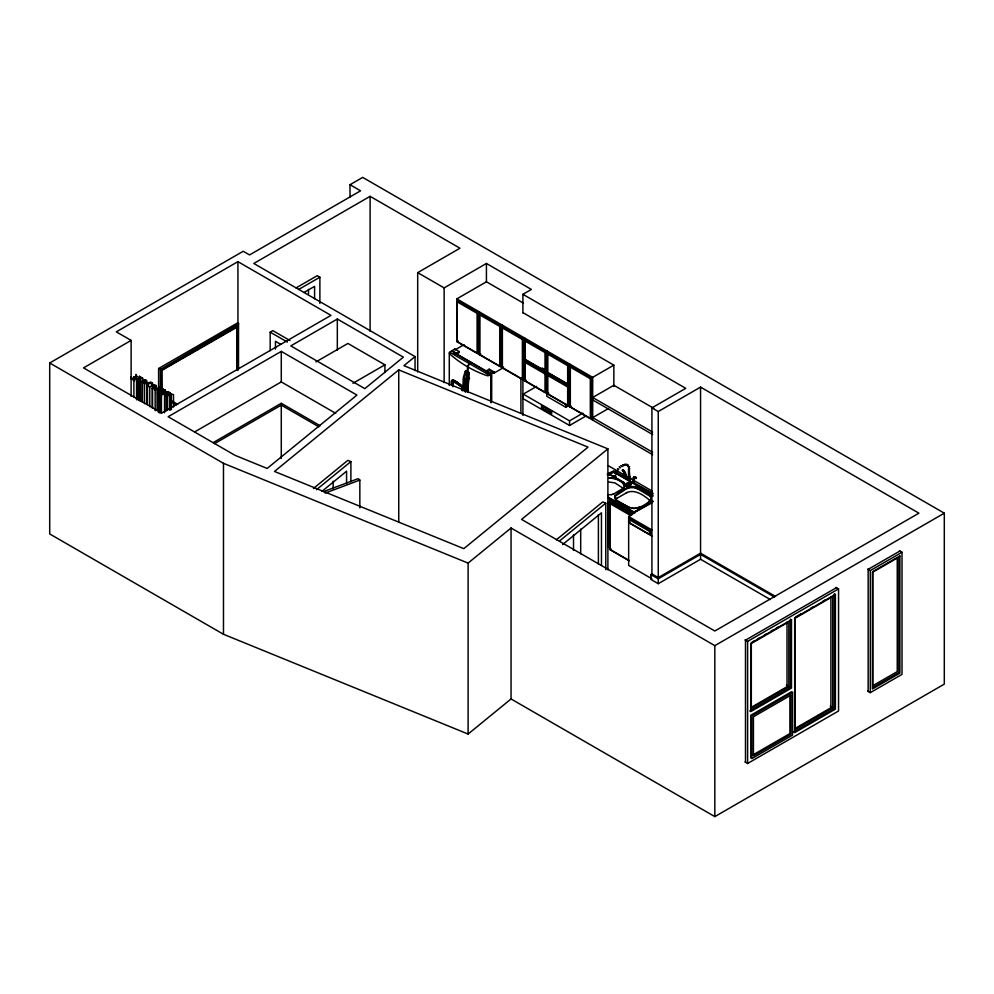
<?xml version="1.0" encoding="UTF-8"?>
<svg xmlns="http://www.w3.org/2000/svg" width="994" height="994" viewBox="0 0 994 994"><rect width="100%" height="100%" fill="white"/><g stroke="black" fill="none" stroke-linecap="round" stroke-linejoin="round"><path stroke-width="1.49" d="M628.506 477.095L628.519 468.969L629.177 468.547L629.823 477.083L628.506 477.095L629.823 477.083M464.322 380.913L464.447 391.549M462.968 390.692L463.117 380.205A22.589 12.711 -58.8 0 1 463.552 376.788L465.254 371.284M465.689 392.27L465.838 381.783A22.589 12.711 -58.8 0 1 466.273 378.366C472.312 359.306 466.708 390.878 468.199 392.531M465.478 390.953L465.391 380.404L466.894 377.074L466.124 370.513L466.745 371.383M137.607 399.7L137.607 379.708L139.458 376.316L142.664 378.279L139.607 379.298L138.949 380.801L140.887 381.435L144.863 379.82L146.54 380.255L146.64 381.41L142.415 382.342L144.528 383.709L150.877 382.094L152.517 383.224L147.833 383.833L146.789 384.367L147.037 385.337L149.771 386.741L154.02 384.765L156.145 385.523L156.369 386.517L152.306 388.132L155.151 389.25L159.624 387.523L161.09 389.076C155.772 390.704 161.04 393.425 162.171 389.064L165.339 390.07L165.339 394.68M452.022 385.51C446.989 373.57 465.254 385.361 461.676 390.282M468.646 372.464L468.808 373.309M449.288 385.498L449.288 353.044L451.475 350.957L471.081 362.276L469.069 363.431L467.478 366.736L467.478 377.509M624.804 476.946C622.256 479.071 627.214 470.721 622.766 469.715M632.78 481.419L631.724 482.264L633.054 480.45L632.544 482.289L632.557 481.494M636.297 478.474C633.377 477.592 633.886 478.984 634.408 482.264C632.221 484.413 632.843 478.698 633.34 477.48C642.049 477.108 629.649 478.027 633.439 482.823M622.753 469.503C620.865 471.094 627.835 473.392 624.903 476.772M636.185 478.437L635.588 477.132L633.886 476.785M166.806 410.634L166.843 394.929L170.136 392.754L168.433 391.872L167.004 391.86L166.16 393.723L166.16 410.646M624.394 477.319C626.804 474.063 622.716 481.444 624.046 472.287C618.417 467.031 628.283 472.051 625.512 476.673M165.141 395.711L165.339 390.07M634.483 481.854L633.551 477.058M634.483 481.928L633.526 482.898M170.421 409.739L170.421 395.898L171.378 394.059L173.515 394.693L173.515 406.993M624.319 487.11C624.12 481.009 614.379 477.828 608.75 478.126M630.184 480.686L628.568 480.326L627.91 477.679M627.984 478.251L630.059 477.393L629.935 476.66M627.015 483.556L627.003 484.413M627.462 483.879L627.525 483.432A1.764 1.019 0 0 1 628.63 482.848M631.401 483.854L631.314 484.376A2.311 1.329 0 0 1 629.711 485.296L628.556 485.308A2.311 1.329 0 0 1 626.841 484.339M614.23 477.07C618.479 477.629 611.434 477.841 615 477.841M630.432 478.437A1.354 0.783 0 0 1 629.488 478.971L628.817 478.984A1.267 0.733 0 0 1 627.897 478.449L627.91 477.654M627.798 478.002A1.354 0.783 0 0 0 628.792 478.599L629.488 478.586A1.354 0.783 0 0 0 630.432 478.039L629.562 477.132M625.052 477.853L625.661 478.574M626.605 477.617L626.295 476.611L625.611 477.716M632.507 481.618L633.936 481.543M629.823 468.919L628.556 469.118M466.087 371.756L464.62 377.409A22.589 13.369 -61.3 0 0 464.322 380.901M468.808 373.334L467.342 378.975A22.589 13.369 -61.3 0 0 467.043 382.466L467.143 390.468M466.087 371.744L466.447 370.638M467.901 374.676L467.901 366.985L469.479 363.667L471.491 362.512L491.098 373.831L491.098 402.756M161.426 412.746L161.426 392.754L165.141 391.089M625.909 477.58L625.909 476.747L625.114 477.207M465.267 371.259L466.323 370.551M614.777 477.008L614.019 478.039L615.373 477.779M491.098 373.831L488.178 375.856L486.712 375.546A165.75 134.165 -72.9 0 1 469.354 367.805L467.901 366.985M632.433 481.444L633.389 481.295M615.361 499.994L617.473 497.919M625.325 477.17L625.648 477.865L624.94 477.716M632.681 482.127L653.108 493.409M398.743 369.905L274.493 471.442L463.8 548.663L588.063 447.126L398.743 369.905L398.743 521.999M417.691 371.967L417.691 272.642L459.986 248.214L370.103 196.327L253.793 263.472L415.045 356.585L403.924 365.668L607.893 448.866L607.893 569.922M313.433 488.464L347.838 460.346L350.894 461.589L350.894 481.68M316.477 489.707L350.894 461.589M321.87 491.421L346.571 471.218L346.571 483.593M350.012 197.048L350.012 184.722L360.586 190.823L249.556 254.936L243.207 251.271L49.7 362.996L49.7 533.94L223.476 634.271L468.099 734.044L468.099 563.101L511.053 528L714.835 645.653L944.3 513.177L944.3 684.12L714.835 816.608L511.053 698.956L511.053 528M607.893 448.866L521.564 519.415L714.835 631.004L918.916 513.177L700.559 387.101L658.264 411.528L651.915 407.863L651.915 575.762M556.441 539.754L602.712 501.945L605.768 503.188L605.768 569.649M559.498 540.997L605.768 503.188M562.629 544.55L601.457 512.817L601.457 565.4M468.099 734.044L511.053 698.956M622.604 488.799L624.617 486.948C624.418 480.711 614.466 477.468 608.726 477.779M623.934 487.868L614.143 493.695M648.647 501.846L651.082 498.553L650.051 496.254L637.626 488.849L634.06 487.681L629.91 487.719L626.295 488.936L615.224 496.192L615.932 499.696L628.37 507.102L634.035 508.555L639.912 507.114M350.012 184.722L362.698 177.392L944.3 513.177M131.121 340.408L83.533 367.879L161.786 413.057L330.977 315.371L237.926 261.646L116.323 331.859L131.121 340.408L131.121 396.271M296.088 287.9L317.235 275.686L319.882 277.214L319.882 303.431M158.593 390.58L158.618 368.488L237.591 322.888L238.808 323.597L160.345 369.482L160.345 388.008M298.734 289.428L319.882 277.214M158.618 368.488L161.239 370.004L238.175 325.585L238.523 324.355L238.523 369.109M161.438 390.046L161.438 370.116L237.988 325.92L237.504 326.951L161.898 370.377L162.047 388.89M304.015 292.472L314.589 286.371L314.589 298.747M270.182 350.671L270.182 332.158L272.816 330.629L290 340.557M281.277 351.391L168.135 416.722L235.081 455.364L267.162 468.447L356.945 395.078L281.277 351.391L281.277 382.429M337.326 319.037L290.795 345.9L364.835 388.642L403.353 357.157L337.326 319.037L337.326 350.074M194.762 431.868L281.277 381.92L335.711 413.342M315.943 361.903L347.9 343.452L384.914 364.823L384.914 372.526M417.691 272.642L444.132 287.9L486.426 263.472L531.368 289.428L522.906 294.311L522.906 312.936M652.623 454.668L456.818 341.625L456.818 298.883L486.426 281.799L523.44 303.158M213.163 442.616L281.277 403.291L320.167 425.743M457.078 301.791L458.135 301.182L478.139 312.725L478.139 352.41L477.083 353.019L457.078 341.476L457.078 301.791L477.083 313.334L478.139 312.725M214.493 443.672L281.277 405.117L318.826 426.799M352.957 383.274L384.914 364.823M479.729 314.862L480.785 314.253L500.79 325.796L500.79 365.481L499.733 366.09L479.729 354.547L479.729 314.862L499.733 326.417L500.79 325.796M457.078 341.476L458.135 340.867M459.24 351.578L454.817 349.031L451.997 350.658L456.408 353.205L459.24 351.578L459.24 352.547L456.408 354.175L456.408 353.205M464.086 344.645L454.817 350L454.817 349.031M502.38 327.933L503.436 327.324L523.44 338.879L523.44 378.565L522.384 379.174L502.38 367.618L502.38 327.933L522.384 339.488L523.44 338.879M479.729 354.547L480.785 353.939M452.096 380.143L453.388 379.907L462.048 385.573L462.247 390.692M525.018 341.017L526.074 340.408L546.079 351.951L546.079 370.265L545.023 370.874L525.018 359.331L525.018 341.017L545.023 352.559L546.079 351.951M456.408 354.175L486.638 371.632L486.638 370.663L489.21 369.172L494.18 372.042L494.18 373.011L490.452 370.861M486.638 370.663L491.608 373.533L494.18 372.042M502.38 367.618L503.436 367.01M491.334 402.023L491.334 374.726L490.825 402.322M494.18 373.011L503.536 367.606M525.018 362.388L526.074 361.766L546.079 373.322L546.079 391.636L545.023 392.245L525.018 380.702L525.018 362.388L545.023 373.93L546.079 373.322M547.669 354.088L548.725 353.479L568.73 365.022L568.73 383.349L567.673 383.957L547.669 372.402L547.669 354.088L567.673 365.643L568.73 365.022M525.018 380.702L526.074 380.081M547.669 375.459L548.725 374.85L568.73 386.393L568.73 404.707L567.673 405.316L547.669 393.773L547.669 375.459L567.673 387.001L568.73 386.393M585.541 416.237L569.55 425.482L523.279 398.768L523.279 394.133L536.611 386.43M570.32 367.159L571.376 366.55L591.38 378.105L591.38 417.791L590.324 418.399L570.32 406.844L570.32 367.159L590.324 378.714L591.38 378.105M547.669 393.773L548.725 393.164M456.818 298.883L592.697 377.335L613.845 365.133L613.845 386.492M546.812 393.276L546.812 396.308L565.785 407.254L569.637 405.03M570.32 406.844L571.376 406.235M523.279 394.133L569.55 420.847L582.882 413.144M608.564 408.472L592.697 417.629L652.623 452.233M651.915 407.863L685.748 388.331L522.906 294.311M607.284 474.026L613.72 470.808L626.332 477.952M607.371 474.983L613.994 471.889L628.854 480.437M616.926 498.329L627.052 492.49M629.214 560.517L609.881 549.347L609.881 503.56L610.937 502.952L631.563 514.855M652.896 501.262L634.57 511.86M634.818 511.736L652.921 501.287M652.921 501.597L634.818 512.047L633.091 512.059M651.927 502.827L633.712 512.842L607.719 497.969M651.915 578.806L628.655 565.375L628.655 516.532L632.88 514.097L609.62 500.665L609.62 549.508L629.003 560.703M628.916 519.44L629.972 518.831L650.598 530.734L650.598 533.778L649.542 534.399L628.916 522.484L628.916 519.44L649.542 531.343L650.598 530.734M628.916 522.484L629.972 521.875M609.881 549.347L610.937 548.738M770.4 599.593L700.559 559.274L658.264 583.689L650.859 579.415L650.859 574.532L651.915 573.923L658.264 577.589L700.559 553.173L775.581 596.487M650.859 574.532L658.264 578.806L700.559 554.391L774.438 597.034M836.439 587.665L745.5 640.161L745.5 762.274M899.893 551.024L868.16 569.338L868.16 691.451M745.015 639.887L747.612 641.391L838.551 588.883L838.551 710.983L747.612 763.491L745.015 761.988M867.712 569.077L870.284 570.568L902.005 552.254L902.005 674.354L870.284 692.669L867.712 691.19M752.172 642.136L754.844 640.583M757.527 639.043L760.211 637.489M764.237 635.166L766.921 633.613M770.934 631.302L773.618 629.749M776.302 628.196L778.985 626.655M796.057 616.802L801.412 613.696M810.793 608.278L813.477 606.738M822.87 601.32L825.542 599.767M750.83 707.616L787.024 686.717L787.024 622.008M788.851 686.568L751.315 708.237L751.315 643.516L788.851 621.846L788.851 686.568L786.391 685.139M749.724 710.983L790.441 687.475L790.441 619.1M791.497 691.749L750.793 715.258L750.793 758M794.715 728.689L830.909 707.79L830.909 596.673M832.736 707.629L795.2 729.298L795.2 618.181L832.736 596.512L832.736 707.629L830.276 706.2M752.371 755.241L789.907 733.572L789.907 694.495M793.61 732.044L834.326 708.548L834.326 593.766M872.645 687.637L898.824 672.528L898.824 556.851M628.593 479.767C626.605 480.959 631.699 478.251 629.774 479.133M608.763 475.045L610.502 475.033L623.934 482.798L626.121 485.942A1.479 0.857 0 0 0 626.742 486.799A1.479 0.857 0 0 0 628.357 486.799L636.719 487.01L652.909 496.093M628.593 483.084C626.282 484.637 632.01 484.637 629.774 483.084M612.789 494.291L614.23 493.658M626.344 492.8C635.029 488.501 644.51 495.757 650.685 501.15M634.905 512.954L633.153 512.966M628.68 476.548L628.606 477.605M166.806 395.252L170.421 395.898M613.981 477.542L615.087 477.617M323.485 491.657L358.213 478.636L359.84 480.077L359.84 507.922M325.113 493.111L359.84 480.077M161.426 392.754L164.557 394.283L166.16 393.723M628.879 483.022C625.835 484.563 632.457 484.55 629.488 483.009M628.593 478.077L628.842 478.909M611.223 494.677L612.851 494.267M136.004 377.509L136.004 374.415L136.837 376.366L133.879 376.962L133.879 396.954M629.152 478.934L630.308 478.412L629.873 477.207M608.763 481.991L614.938 482.898L624.232 488.973M611.248 494.664L607.819 494.689M634.371 511.823L633.091 511.761M133.879 376.962L136.563 379.783L137.607 379.708M629.451 478.599L628.78 478.586M628.705 484.625L629.587 484.625A1.764 1.019 0 0 0 630.805 483.916L630.867 483.656A1.764 1.019 0 0 0 629.537 482.848M631.936 508.269C639.179 508.928 646.299 504.331 651.331 499.634C651.53 492.117 639.925 489.843 634.097 487.184C626.767 486.414 619.722 491.222 614.665 495.956C613.882 503.25 625.723 504.057 629.923 507.946M633.725 511.835L607.968 497.087M616.056 470.982L617.187 471.541L616.044 471.007M49.7 362.996L223.476 463.316L468.099 563.101M452.854 379.633L452.605 386.007M453.662 381.597L452.034 381.05L457.488 383.945M166.942 391.822L167.004 410.311M454.32 382.056L455.177 382.566M522.906 312.625L613.845 365.133M653.791 408.335L613.845 385.274L592.697 397.488L652.623 432.079M899.433 550.763L902.005 552.254M542.078 367.954L546.079 370.265M524.757 359.48L570.047 385.635M592.697 399.923L652.623 434.527M453.537 352.907L456.084 354.373M486.252 371.793L491.334 374.726M449.474 352.124L469.069 363.431M469.479 363.667L489.073 374.986M835.954 587.379L838.551 588.883M468.509 378.006L469.615 378.652M464.111 380.429L465.354 381.137M625.052 473.343L624.319 473.132L624.866 473.455M608.34 465.739L652.387 491.16M631.501 481.966L652.747 494.229M652.449 494.503L614.342 472.51C612.366 471.665 606.489 475.057 610.502 474.722L623.934 482.488L626.121 485.644A1.479 0.857 0 0 0 626.742 486.488A1.479 0.857 0 0 0 628.357 486.501L636.719 486.7L652.909 495.795M608.117 497.646L631.774 511.301M609.881 503.56L630.507 515.464M628.655 516.532L651.915 529.964M628.655 522.645L651.915 536.077M270.182 332.158L287.365 342.085M280.755 344.371L275.462 341.315L275.462 349.056M161.438 370.116L162.084 370.489M130.624 377.186L134.662 379.509M157.512 392.705L161.55 395.04M169.614 399.7L177.677 404.347M130.624 378.453L134.662 380.789M157.512 393.984L161.55 396.308M169.614 400.967L176.336 404.844M467.478 366.736L466.037 365.891A165.75 134.165 -72.9 0 1 450.394 354.572L449.288 353.044M456.78 383.56L458.458 384.603M457.588 384.094L459.066 385.026M459.004 385.063L460.657 386.169M459.216 385.212L460.036 385.796M460.582 386.206L461.464 386.778L460.856 386.393M629.774 478.686L630.308 479.754M630.482 478.238L629.774 477.654A1.354 0.783 0 0 1 630.444 478.027M627.462 483.693L627.512 484.14A1.764 1.019 0 0 0 628.668 484.823L629.587 484.811A1.764 1.019 0 0 0 630.805 484.115L630.817 483.407A1.764 1.019 0 0 0 629.537 482.649M627.86 477.853L627.885 478.039A1.267 0.733 0 0 1 628.78 477.567M870.284 570.568L870.284 692.669M747.612 641.391L747.612 763.491M714.835 645.653L714.835 816.608M700.559 387.101L700.559 553.173M700.559 554.391L700.559 559.274M658.264 411.528L658.264 577.589M658.264 578.806L658.264 583.689M649.542 531.343L649.542 534.399M608.291 501.423L608.291 547.222M598.4 514.668L598.4 564.157M592.697 377.335L592.697 420.077M590.324 378.714L590.324 418.399M580.695 529.094L580.695 553.844M573.513 534.934L573.513 550.403M570.047 364.264L570.047 407.006M569.55 420.847L569.55 425.482M567.673 365.643L567.673 383.957M567.673 387.001L567.673 405.316M565.785 404.223L565.785 407.254M547.408 351.193L547.408 393.922M545.023 352.559L545.023 370.874M545.023 373.93L545.023 392.245M524.757 338.109L524.757 380.851M522.906 379.671L522.906 415.368M522.384 339.488L522.384 379.174M520.906 377.745L520.906 413.405M502.107 325.038L502.107 367.78M499.733 326.417L499.733 366.09M491.608 373.533L491.608 401.39M489.21 369.172L489.21 370.141M486.426 263.472L486.426 282.097M479.468 311.967L479.468 354.696M477.083 313.334L477.083 353.019M467.901 379.298L467.901 391.599M452.866 381.162L452.866 386.716M444.132 287.9L444.132 382.566M415.045 356.585L415.045 370.551M370.103 196.327L370.103 331.35M333.139 481.208L333.139 488.936M308.488 289.366L308.488 294M281.277 403.291L281.277 405.117M281.277 405.714L281.277 458.482M238.175 325.585L238.175 368.898M237.926 261.646L237.926 323.721M237.988 325.92L237.988 370.389M237.317 370.004L237.168 326.914L237.168 369.917M223.476 463.316L223.476 634.271M171.378 394.059L171.378 409.441M170.794 394.419L170.794 409.789M170.136 392.754L170.136 397.364M169.378 396.32L169.378 410.162M168.433 391.872L168.433 394.941M164.557 394.283L164.557 412.734M163.178 388.965L163.178 392.034M162.78 391.599L162.78 394.68M162.171 389.064L162.171 393.686M161.239 370.004L161.239 390.108M159.984 391.723L159.984 413.243M159.624 387.523L159.624 390.605M159.525 391.711L159.525 411.702M158.468 390.729L158.456 412.498M157.052 388.94L157.052 410.472M156.369 386.517L156.369 389.586M156.145 385.523L156.145 388.592M155.151 389.25L155.151 410.771M154.803 387.213L154.803 390.282M154.02 384.765L154.02 387.834M152.616 385.672L152.616 388.741M152.517 383.224L152.517 386.306M152.504 387.772L152.504 407.764M152.306 388.132L152.306 408.124M152.032 383.547L152.032 386.629M149.771 386.741L149.771 406.732M147.833 383.833L147.833 386.902M147.522 382.963L147.522 404.496M146.789 384.367L146.789 404.359M146.64 381.41L146.64 384.492M144.863 379.82L144.863 382.901M144.528 383.709L144.528 403.701M142.664 378.279L142.664 381.348M142.54 382.031L142.415 402.334M140.887 381.435L140.887 401.427M139.607 379.298L139.607 400.831M139.458 376.316L139.458 399.389M138.849 380.106L138.849 400.11M136.837 376.366L136.837 379.447M136.563 379.783L136.563 399.774M626.866 483.656A2.311 1.329 0 0 1 628.457 482.736M629.662 482.724A2.311 1.329 0 0 1 631.327 483.693M627.81 477.617A1.354 0.783 0 0 1 628.755 477.07M626.841 484.153A2.311 1.329 0 0 0 628.519 485.122L629.711 485.109A2.311 1.329 0 0 0 631.314 484.19L631.327 483.519A2.311 1.329 0 0 0 629.662 482.525M626.866 483.457A2.311 1.329 0 0 1 628.457 482.537M625.512 477.716L626.195 477.219L625.512 477.716M627.45 465.44C628.208 467.416 629.19 463.651 627.45 465.44M621.138 465.639L621.909 466.584L621.138 465.639M624.729 464.422C625.002 466.795 626.444 463.204 624.729 464.422M628.27 466.77L629.5 466.758L628.27 466.77M614.093 475.94L615.882 476.213L614.18 475.84M626.307 464.521C626.295 466.882 628.295 463.291 626.307 464.521M623.039 464.683L623.685 465.689L623.039 464.683M614.342 476.002L615.597 476.201L614.342 476.002M614.951 473.392L616.168 473.765L614.951 473.392M617.547 468.82L618.554 469.578L617.547 468.82M619.324 466.994L620.157 467.901L619.436 466.994M899.893 555.919L872.397 571.786L872.397 689.004L899.893 673.137L899.893 555.919M897.247 558.044L872.918 572.097L872.918 685.649L897.247 671.609L897.247 558.044M791.497 619.709L750.793 643.217L750.793 711.592L791.497 688.084L791.497 619.709M835.382 594.375L794.666 617.883L794.666 732.653L835.382 709.157L835.382 594.375M792.553 692.358L751.849 715.866L751.849 758.608L792.553 735.1L792.553 692.358M790.976 695.117L753.427 716.786L753.427 755.862L790.976 734.181L790.976 695.117M551.645 411.205L541.506 405.366L541.506 408.298L551.645 414.15L551.645 411.205M550.378 410.92L542.612 406.434L542.612 408.484L550.378 412.97L550.378 410.92"/></g></svg>
